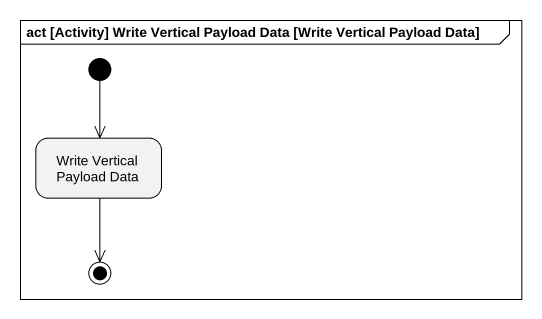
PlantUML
@startuml
mainframe act [Activity] Write Vertical Payload Data [Write Vertical Payload Data]
hide empty description
state "Write Vertical Payload Data" as Write_Vertical_Payload_Data
[*] --> Write_Vertical_Payload_Data
Write_Vertical_Payload_Data --> [*]
@enduml
